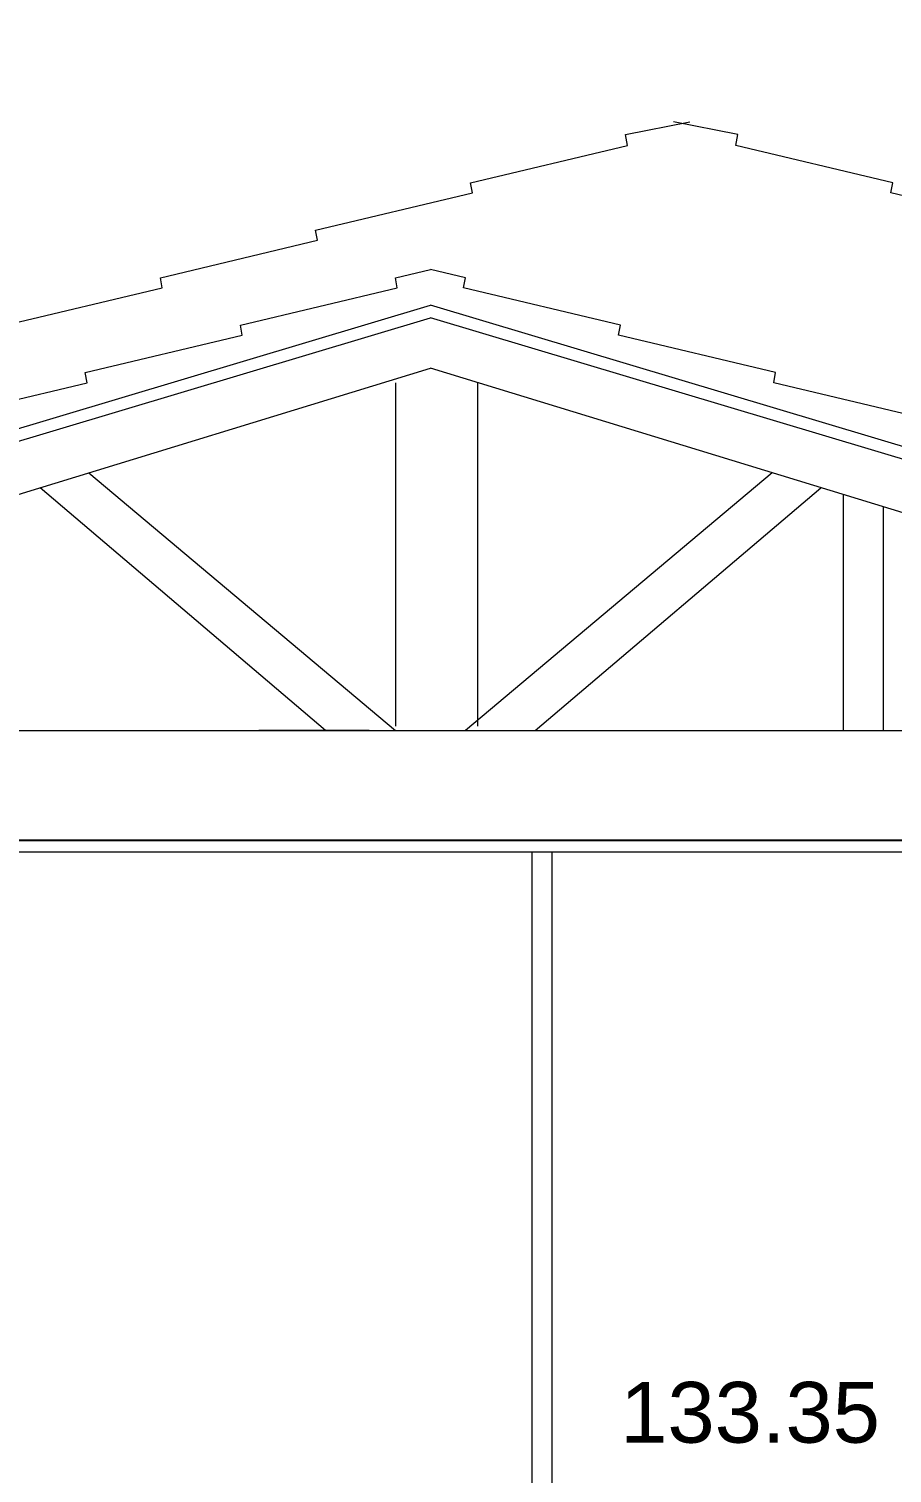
# Model space of a CAD drawing. Header units: metres. Extents: x -12536 to 12621, y -17191 to 9596.
# Drawn here: x -11116.1 to -10903.1, y -11567.4 to -11211 of the extents above; entities that cross this region are included whole.
import ezdxf
from ezdxf.enums import TextEntityAlignment as Align

# ---------------------------------------------------------------- set-up
doc = ezdxf.new("R2010")
doc.units = ezdxf.units.M
doc.header["$MEASUREMENT"] = 0
doc.layers.add('Calque commun', color=7, linetype='Continuous')
doc.layers.add('Cotations', color=7, linetype='Continuous')
doc.styles.add('Arial15', font='arial.ttf', dxfattribs={"height": 0.15})

# ---------------------------------------------------------------- blocks, each defined once
blk = doc.blocks.new('@dwg_exp5')
at = {"layer": 'Cotations', "color": 212, "linetype": 'ByBlock', "lineweight": -2, "style": 'Arial15'}
blk.add_text('133.35', height=0.15, dxfattribs=at).set_placement((-20.8642, 28.7911), align=Align.CENTER)

msp = doc.modelspace()

# ---------------------------------------------------------------- linework, layer by layer
at = {"layer": 'Calque commun', "color": 7, "linetype": 'Continuous', "lineweight": 20}
for p, q in [((-11361.075, -11382.233), (-11016.989, -11279.184)), ((-10672.902, -11382.233), (-11016.989, -11279.184)), ((-11326.99, -11375.166), (-11016.989, -11282.323)), ((-10706.988, -11375.166), (-11016.989, -11282.323)), ((-10706.988, -11411.181), (-11326.99, -11411.181)), ((-10706.988, -11414.181), (-11326.99, -11414.181))]:
    msp.add_line(p, q, dxfattribs=at)
at = {"layer": 'Calque commun', "color": 7, "linetype": 'Continuous', "lineweight": 5}
for p, q in [((-11308.959, -11384.181), (-11016.989, -11294.776)), ((-10725.019, -11384.181), (-11016.989, -11294.776)), ((-11025.628, -11298.339), (-11025.628, -11383.117)), ((-11005.354, -11298.339), (-11005.354, -11383.117)), ((-11101.291, -11320.591), (-11025.63, -11384.182)), ((-10932.687, -11320.59), (-11008.347, -11384.182)), ((-11042.849, -11384.182), (-11113.3, -11324.268)), ((-10991.129, -11384.182), (-10920.677, -11324.268)), ((-10915.17, -11325.954), (-10915.169, -11384.181)), ((-10905.17, -11384.182), (-10905.17, -11329.017)), ((-11308.959, -11384.181), (-10721.969, -11384.181)), ((-11042.1, -11384.181), (-11059.318, -11384.181)), ((-11042.097, -11384.201), (-11059.315, -11384.201)), ((-11032.1, -11384.181), (-11042.1, -11384.181)), ((-11032.097, -11384.201), (-11042.097, -11384.201))]:
    msp.add_line(p, q, dxfattribs=at)
at = {"layer": 'Calque commun', "color": 5, "linetype": 'ByBlock', "lineweight": -2}
msp.add_line((-11326.99, -11411.181), (-10706.988, -11411.181), dxfattribs=at)
at = {"layer": 'Cotations', "color": 6, "linetype": 'Continuous', "lineweight": 20}
for p, q in [((-11025.617, -11272.414), (-11016.989, -11270.36)), ((-11025.158, -11274.91), (-11025.617, -11272.414)), ((-11008.361, -11272.414), (-11016.989, -11270.36)), ((-11008.82, -11274.91), (-11008.361, -11272.414)), ((-11063.886, -11284.132), (-11025.158, -11274.91)), ((-10970.092, -11284.132), (-11008.82, -11274.91)), ((-11102.155, -11295.849), (-11063.427, -11286.628)), ((-11063.427, -11286.628), (-11063.886, -11284.132)), ((-10970.551, -11286.628), (-10970.092, -11284.132)), ((-10931.823, -11295.849), (-10970.551, -11286.628)), ((-11101.697, -11298.345), (-11102.155, -11295.849)), ((-10932.281, -11298.345), (-10931.823, -11295.849)), ((-11140.425, -11307.568), (-11101.697, -11298.345)), ((-10893.553, -11307.568), (-10932.281, -11298.345))]:
    msp.add_line(p, q, dxfattribs=at)
at = {"layer": 'Cotations', "color": 7, "linetype": 'Continuous', "lineweight": 5}
for points in [[(-11121.886, -11284.132, 0), (-11083.158, -11274.91, 0), (-11083.617, -11272.414, 0), (-11044.888, -11263.193, 0), (-11045.347, -11260.697, 0), (-11006.619, -11251.475, 0), (-11007.078, -11248.979, 0), (-10968.35, -11239.757, 0), (-10968.86, -11237.068, 0), (-10952.963, -11233.934, 0)], [(-10673.285, -11319.285, 0), (-10712.013, -11310.063, 0), (-10711.555, -11307.567, 0), (-10750.283, -11298.345, 0), (-10749.824, -11295.849, 0), (-10788.552, -11286.628, 0), (-10788.094, -11284.132, 0), (-10826.822, -11274.91, 0), (-10826.363, -11272.414, 0), (-10865.092, -11263.192, 0), (-10864.633, -11260.697, 0), (-10903.361, -11251.474, 0), (-10902.902, -11248.979, 0), (-10941.631, -11239.757, 0), (-10941.12, -11237.068, 0), (-10957.017, -11233.934, 0)]]:
    msp.add_polyline3d(points, dxfattribs=at)

# ---------------------------------------------------------------- block references
at = {"layer": 'Cotations', "color": 0, "linetype": 'ByBlock', "lineweight": -2, "xscale": 100, "yscale": 100, "zscale": 100}
msp.add_blockref('@dwg_exp5', (-8851.696, -14439.024), dxfattribs=at)

# ---------------------------------------------------------------- meshes
at = {"layer": 'Calque commun', "color": 7, "linetype": 'Continuous', "lineweight": 5}
mesh = msp.add_polyface(dxfattribs=at)
corners = [(-6255.473, -10253.272), (-12255.473, -10253.272), (-12255.473, -14453.272), (-6255.473, -14453.272)]
mesh.append_faces([[corners[k] for k in face] for face in [(0, 1, 2, 3)]], dxfattribs={"color": 7})
at = {"layer": 'Calque commun', "color": 7, "linetype": 'Continuous', "lineweight": 20}
mesh = msp.add_polyface(dxfattribs=at)
corners = [(-10986.99, -11414.181), (-10991.99, -11414.181), (-10991.99, -11664.181), (-10986.99, -11664.181)]
mesh.append_faces([[corners[k] for k in face] for face in [(0, 1, 2, 3)]], dxfattribs={"color": 7})

doc.saveas('drawing.dxf')
